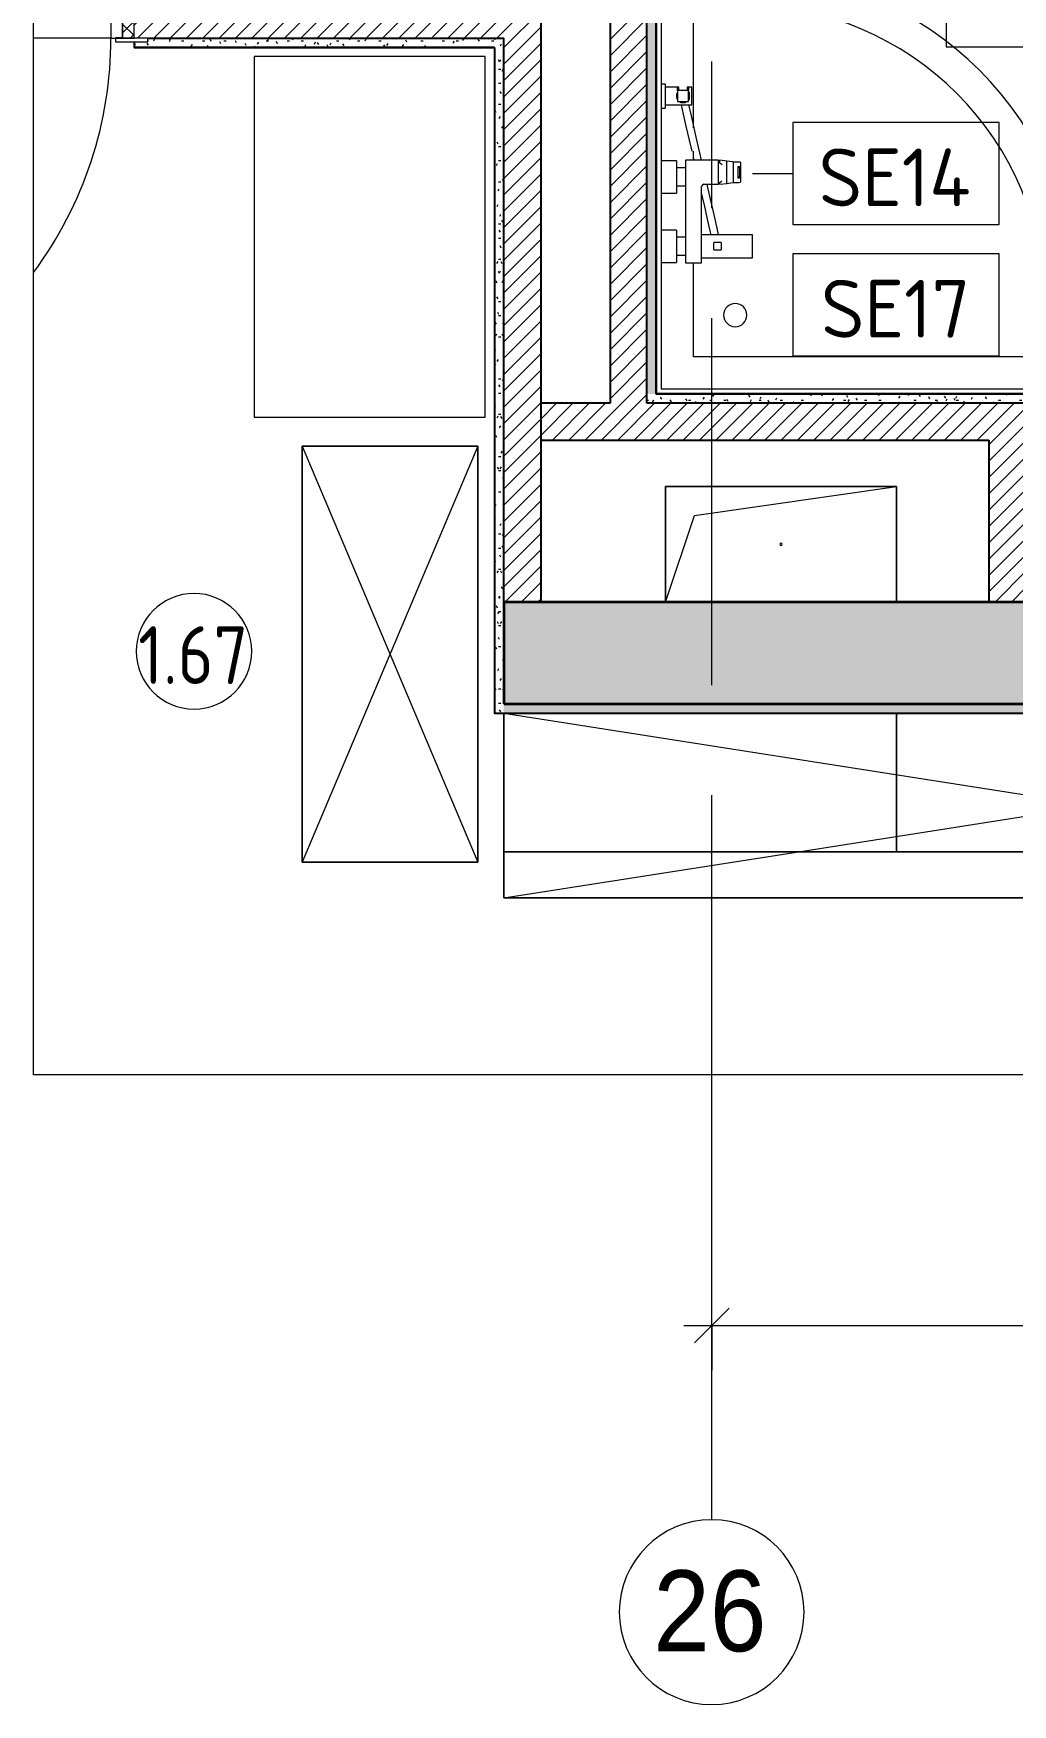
# Model space of a CAD drawing. Header units: millimetres. Extents: x 54725 to 263872, y -8553 to 29614.
# Drawn here: x 94747 to 96866, y 3015 to 6630 of the extents above; entities that cross this region are included whole.
import ezdxf

# ---------------------------------------------------------------- set-up
doc = ezdxf.new("R2010")
doc.units = ezdxf.units.MM
doc.linetypes.add('Осевая', pattern=[1587.5, 317.5, -238.125, 793.75, -238.125])
for name, color, linetype, lineweight in [('A-ANNO-DIMS', 7, 'Continuous', 9), ('A-ANNO-DIMS-50', 7, 'Continuous', 9), ('A-AREA-IDEN', 7, 'Continuous', 9), ('A-DETL-GENF', 7, 'Continuous', 9), ('A-DOOR', 7, 'Continuous', 9), ('A-DOOR-FRAM', 7, 'Continuous', 15), ('A-DOOR-FRAM-1', 7, 'Continuous', 9), ('A-GENM', 7, 'Continuous', 9), ('I-FURN', 7, 'Continuous', 9), ('I-WALL', 7, 'Continuous', 9), ('P-SANR-FIXT-IDEN', 7, 'Continuous', 9), ('Оси', 7, 'Continuous', 9), ('Оси-1', 7, 'Continuous', 20), ('Оси-2', 7, 'Осевая', 9)]:
    doc.layers.add(name, color=color, linetype=linetype, lineweight=lineweight)
for name, color, linetype, lineweight, true_color in [('A-WALL-1', 7, 'Continuous', 35, 0x3c3c3c), ('A-WALL-3', 7, 'Continuous', 25, 0x3c3c3c), ('A-WALL-FNSH-2', 7, 'Continuous', 15, 0x3c3c3c), ('P-SANR-FIXT-1', 7, 'Continuous', 15, 0x4994b4)]:
    doc.layers.add(name, color=color, linetype=linetype, lineweight=lineweight, true_color=true_color)
doc.styles.add('Arial', font='arial.ttf', dxfattribs={"width": 0.9, "height": 175})
doc.styles.add('GOST Common', font='GOST_Common.ttf', dxfattribs={"height": 125})
doc.styles.add('GOST Common_1', font='GOST_Common.ttf', dxfattribs={"width": 0.9, "height": 125})
doc.styles.add('ISOCPEUR', font='isocpeur.ttf', dxfattribs={"width": 0.9, "height": 125})
doc.dimstyles.new('ISO-2_5_0_9К_БОЛЬШОЙ', dxfattribs={"dimscale": 304.8, "dimtxt": 124.497647, "dimasz": 0.246063, "dimexe": 0.19685, "dimexo": 0.492126, "dimgap": 0, "dimtad": 1, "dimdec": 0, "dimrnd": 10, "dimzin": 0, "dimdsep": 46, "dimtxsty": 'ISOCPEUR', "dimblk1": 'OBLIQUE', "dimblk2": 'OBLIQUE', "dimsah": 1, "dimcen": 0.09, "dimdle": 0.19685, "dimazin": 0, "dimtfac": 1, "dimtdec": 4, "dimtix": 1, "dimtmove": 0, "dimatfit": 3, "dimfxl": 1, "dimtvp": 1, "dimtolj": 1, "dimtzin": 0, "dimarcsym": 2})
pattern_1 = [(45, (1555.134, 0), (-17.6776695, 17.6776695), [])]
pattern_2 = [(0, (1555.134, 0), (60.96, 15.24), [5.029, -40.691, 5.029, -40.691, -243.84]), (0, (1555.134, 0), (60.96, 15.24), [-91.44, 5.029, -86.411, 5.029, -40.691, -106.68]), (0, (1555.134, 0), (60.96, 15.24), [-228.6, 5.029, -25.451, 5.029, -71.171]), (120, (1577.994, 7.62), (-43.6782272, 45.1729086), [5.029, -40.691, 5.029, -40.691, -243.84]), (120, (1577.994, 7.62), (-43.6782272, 45.1729086), [-91.44, 5.029, -86.411, 5.029, -40.691, -106.68]), (120, (1577.994, 7.62), (-43.6782272, 45.1729086), [-228.6, 5.029, -25.451, 5.029, -71.171]), (240, (1585.614, 38.1), (-17.2817728, -60.4129086), [5.029, -40.691, 5.029, -40.691, -243.84]), (240, (1585.614, 38.1), (-17.2817728, -60.4129086), [-91.44, 5.029, -86.411, 5.029, -40.691, -106.68]), (240, (1585.614, 38.1), (-17.2817728, -60.4129086), [-228.6, 5.029, -25.451, 5.029, -71.171])]

# ---------------------------------------------------------------- blocks, each defined once
blk = doc.blocks.new('110_Дверь_СКБ_1Ст_Внутренняя1 - Д-8 950x2100h_охрана-32224770-Фрагмент 1_11_ Групповая ячейка')
at = {"layer": 'A-DOOR-FRAM-1'}
h = blk.add_hatch(dxfattribs=at)
h.set_pattern_fill('FP_27', color=256, style=0, pattern_type=2)
h.set_pattern_definition([(45, (-296.384, 104.685), (-14.1421, 14.1421), []), (135, (-296.384, 104.685), (-14.1421, -14.1421), [])])
h.paths.add_polyline_path([(-437.5, 40), (-462.5, 40), (-462.5, -40), (-437.5, -40)])
at = {"layer": 'A-DOOR'}
blk.add_arc((437.5, 40), 850, 143.4533, 180, dxfattribs=at)
at = {"layer": 'A-DOOR-FRAM'}
for p, q in [((-422.5, 48), (-492.5, 48)), ((-492.5, 48), (-492.5, 40)), ((-492.5, 40), (-422.5, 40)), ((-437.5, 40), (-462.5, 40)), ((-462.5, 40), (-462.5, -40)), ((-412.5, 40), (-437.5, 40)), ((-437.5, 40), (-437.5, -40)), ((-437.5, -40), (-437.5, 40)), ((-422.5, 40), (-437.5, 40)), ((-437.5, 40), (-437.5, 39)), ((-437.5, 39), (-422.5, 39)), ((-422.5, 40), (-422.5, 48)), ((-422.5, 39), (-422.5, 40)), ((-412.5, 0), (-412.5, 40)), ((-402.5, 0), (-412.5, 0)), ((-402.5, -40), (-402.5, 0)), ((-422.5, -40), (-492.5, -40)), ((-492.5, -40), (-492.5, -48)), ((-492.5, -48), (-422.5, -48)), ((-462.5, -40), (-437.5, -40)), ((-422.5, -39), (-437.5, -39)), ((-437.5, -39), (-437.5, -40)), ((-437.5, -40), (-402.5, -40)), ((-437.5, -40), (-422.5, -40)), ((-422.5, -40), (-422.5, -39)), ((-422.5, -48), (-422.5, -40))]:
    blk.add_line(p, q, dxfattribs=at)
blk = doc.blocks.new('GM_Отверстие прямоугольное _в плите_ - Отверстие-20657929-Фрагмент 1_11_ Групповая ячейка')
at = {"layer": 'A-GENM'}
for p, q in [((-250, -125), (-250, 125)), ((-250, 125), (250, 125)), ((250, 125), (-250, 125)), ((-250, 125), (-250, -125)), ((-187.5, 62.5), (250, 125)), ((250, 125), (250, -125)), ((250, -125), (250, 125)), ((-250, -125), (-187.5, 62.5))]:
    blk.add_line(p, q, dxfattribs=at)
for start, end in [(360, 180), (180, 360)]:
    blk.add_arc((0, 0), 2.5, start, end, dxfattribs=at)
blk = doc.blocks.new('Шкаф параметрический - 1_33-25588469-Фрагмент 1_11_ Групповая ячейка')
at = {"layer": 'I-FURN'}
for p, q in [((0, 400), (1912.5, 100)), ((2550, 400), (0, 400)), ((0, 400), (0, 100)), ((0, 100), (0, 400)), ((0, 400), (2550, 400)), ((637.5, 100), (2550, 400)), ((2550, 100), (2550, 400)), ((2550, 400), (2550, 100)), ((0, 0), (637.5, 100)), ((0, 100), (0, 0)), ((0, 0), (0, 100)), ((1912.5, 100), (2550, 0)), ((2550, 0), (2550, 100)), ((2550, 100), (2550, 0)), ((0, 0), (2550, 0)), ((2550, 0), (0, 0))]:
    blk.add_line(p, q, dxfattribs=at)
blk = doc.blocks.new('Шкаф параметрический - 1_268-V56-Фрагмент 1_11_ Групповая ячейка')
at = {"layer": 'I-FURN'}
for p, q in [((0, 0), (900, 380)), ((0, 380), (900, 0)), ((900, 380), (0, 380)), ((0, 380), (0, 0)), ((0, 0), (0, 380)), ((0, 380), (900, 380)), ((900, 0), (900, 380)), ((900, 380), (900, 0)), ((0, 0), (900, 0)), ((900, 0), (0, 0))]:
    blk.add_line(p, q, dxfattribs=at)
blk = doc.blocks.new('Стол базовый прямоугольный - 1_190-25588265-Фрагмент 1_11_ Групповая ячейка')
at = {"layer": 'I-FURN'}
for p, q in [((390, 250), (-390, 250)), ((-390, 250), (-390, -250)), ((390, -250), (390, 250)), ((-390, -250), (390, -250))]:
    blk.add_line(p, q, dxfattribs=at)
blk = doc.blocks.new('поддон угловой - 900х900-30799906-Фрагмент 1_11_ Групповая ячейка')
at = {"layer": 'P-SANR-FIXT-1'}
for p, q in [((-270, 450), (-449.9, 450)), ((-380, 115.3), (-380, 380)), ((-380, 380), (-270, 380)), ((-380, 45), (-380, 64.6)), ((-380, -380), (-380, -177)), ((380, -270), (380, -380)), ((450, -291), (450, -270)), ((380, -380), (-380, -380)), ((370.1, -450), (414.1, -450))]:
    blk.add_line(p, q, dxfattribs=at)
for centre, radius, start, end in [((-270, -270), 720, 360, 90), ((-270, -270), 650, 0, 90), ((-290, -290), 25, 90, 270), ((-290, -290), 25, 270, 90)]:
    blk.add_arc(centre, radius, start, end, dxfattribs=at)
blk = doc.blocks.new('Смеситель для ванны с душевым гарнитуром - Смеситель для ванны с душевым гарнитуром-30756537-Фрагмент 1_11_ Групповая ячейка')
at = {"layer": 'P-SANR-FIXT-1'}
for p, q in [((94559, 6520.8), (94551, 6520.8)), ((94559, 6520.6), (94559, 6520.8)), ((94559, 6520.8), (94559, 6519.2)), ((94559, 6519.2), (94559, 6470.4)), ((94586.3, 6514.1), (94559, 6514.1)), ((94588.3, 6514.1), (94586.3, 6514.1)), ((94586.3, 6514.1), (94586.3, 6506.8)), ((94586.3, 6506.8), (94586.3, 6514.1)), ((94588.8, 6506.8), (94588.8, 6513.6)), ((94606.8, 6513.6), (94606.8, 6506.8)), ((94609.5, 6514.1), (94607.3, 6514.1)), ((94609.5, 6506.8), (94609.5, 6514.1)), ((94617, 6514.1), (94609.5, 6514.1)), ((94609.5, 6514.1), (94609.5, 6506.8)), ((94617, 6475.6), (94617, 6514.1)), ((94559, 6475.6), (94617, 6475.6)), ((94609.8, 6506.8), (94585.8, 6506.8)), ((94585.8, 6506.8), (94585.8, 6482.8)), ((94585.8, 6482.8), (94609.8, 6482.8)), ((94609.8, 6482.8), (94609.8, 6506.8)), ((94611.3, 6503.2), (94609.8, 6503.2)), ((94611.3, 6503.2), (94609.8, 6503.2)), ((94611.3, 6503.2), (94609.8, 6503.2)), ((94611.3, 6503.2), (94609.8, 6503.2)), ((94611.3, 6503.2), (94609.8, 6503.2)), ((94611.3, 6503.2), (94609.8, 6503.2)), ((94611.3, 6503.2), (94609.8, 6503.2)), ((94611.3, 6503.2), (94609.8, 6503.2)), ((94609.8, 6500), (94611.3, 6500)), ((94609.8, 6500), (94611.3, 6500)), ((94609.8, 6500), (94611.3, 6500)), ((94609.8, 6500), (94611.3, 6500)), ((94609.8, 6500), (94611.3, 6500)), ((94609.8, 6500), (94611.3, 6500)), ((94609.8, 6500), (94611.3, 6500)), ((94609.8, 6500), (94611.3, 6500)), ((94611.3, 6498.7), (94609.8, 6498.7)), ((94611.3, 6498.7), (94609.8, 6498.7)), ((94611.3, 6498.7), (94609.8, 6498.7)), ((94611.3, 6498.7), (94609.8, 6498.7)), ((94611.3, 6498.7), (94609.8, 6498.7)), ((94611.3, 6498.7), (94609.8, 6498.7)), ((94611.3, 6498.7), (94609.8, 6498.7)), ((94611.3, 6498.7), (94609.8, 6498.7)), ((94609.8, 6495.5), (94611.3, 6495.5)), ((94609.8, 6495.5), (94611.3, 6495.5)), ((94609.8, 6495.5), (94611.3, 6495.5)), ((94609.8, 6495.5), (94611.3, 6495.5)), ((94609.8, 6495.5), (94611.3, 6495.5)), ((94609.8, 6495.5), (94611.3, 6495.5)), ((94609.8, 6495.5), (94611.3, 6495.5)), ((94609.8, 6495.5), (94611.3, 6495.5)), ((94611.3, 6494.2), (94609.8, 6494.2)), ((94611.3, 6494.2), (94609.8, 6494.2)), ((94611.3, 6494.2), (94609.8, 6494.2)), ((94611.3, 6494.2), (94609.8, 6494.2)), ((94611.3, 6494.2), (94609.8, 6494.2)), ((94611.3, 6494.2), (94609.8, 6494.2)), ((94611.3, 6494.2), (94609.8, 6494.2)), ((94611.3, 6494.2), (94609.8, 6494.2)), ((94609.8, 6491), (94611.3, 6491)), ((94609.8, 6491), (94611.3, 6491)), ((94609.8, 6491), (94611.3, 6491)), ((94609.8, 6491), (94611.3, 6491)), ((94609.8, 6491), (94611.3, 6491)), ((94609.8, 6491), (94611.3, 6491)), ((94609.8, 6491), (94611.3, 6491)), ((94609.8, 6491), (94611.3, 6491)), ((94611.3, 6489.6), (94609.8, 6489.6)), ((94611.3, 6489.6), (94609.8, 6489.6)), ((94611.3, 6489.6), (94609.8, 6489.6)), ((94611.3, 6489.6), (94609.8, 6489.6)), ((94611.3, 6489.6), (94609.8, 6489.6)), ((94611.3, 6489.6), (94609.8, 6489.6)), ((94611.3, 6489.6), (94609.8, 6489.6)), ((94611.3, 6489.6), (94609.8, 6489.6)), ((94609.8, 6486.4), (94611.3, 6486.4)), ((94609.8, 6486.4), (94611.3, 6486.4)), ((94609.8, 6486.4), (94611.3, 6486.4)), ((94609.8, 6486.4), (94611.3, 6486.4)), ((94609.8, 6486.4), (94611.3, 6486.4)), ((94609.8, 6486.4), (94611.3, 6486.4)), ((94609.8, 6486.4), (94611.3, 6486.4)), ((94609.8, 6486.4), (94611.3, 6486.4)), ((94611.3, 6503.2), (94611.3, 6500)), ((94611.3, 6500), (94611.3, 6503.2)), ((94611.3, 6503.2), (94611.3, 6500)), ((94611.3, 6500), (94611.3, 6503.2)), ((94611.3, 6503.2), (94611.3, 6500)), ((94611.3, 6500), (94611.3, 6503.2)), ((94611.3, 6503.2), (94611.3, 6500)), ((94611.3, 6500), (94611.3, 6503.2)), ((94611.3, 6503.2), (94611.3, 6500)), ((94611.3, 6500), (94611.3, 6503.2)), ((94611.3, 6503.2), (94611.3, 6500)), ((94611.3, 6500), (94611.3, 6503.2)), ((94611.3, 6503.2), (94611.3, 6500)), ((94611.3, 6500), (94611.3, 6503.2)), ((94611.3, 6503.2), (94611.3, 6500)), ((94611.3, 6500), (94611.3, 6503.2)), ((94611.3, 6498.7), (94611.3, 6495.5)), ((94611.3, 6495.5), (94611.3, 6498.7)), ((94611.3, 6498.7), (94611.3, 6495.5)), ((94611.3, 6495.5), (94611.3, 6498.7)), ((94611.3, 6498.7), (94611.3, 6495.5)), ((94611.3, 6495.5), (94611.3, 6498.7)), ((94611.3, 6498.7), (94611.3, 6495.5)), ((94611.3, 6495.5), (94611.3, 6498.7)), ((94611.3, 6498.7), (94611.3, 6495.5)), ((94611.3, 6495.5), (94611.3, 6498.7)), ((94611.3, 6498.7), (94611.3, 6495.5)), ((94611.3, 6495.5), (94611.3, 6498.7)), ((94611.3, 6498.7), (94611.3, 6495.5)), ((94611.3, 6495.5), (94611.3, 6498.7)), ((94611.3, 6498.7), (94611.3, 6495.5)), ((94611.3, 6495.5), (94611.3, 6498.7)), ((94611.3, 6494.2), (94611.3, 6491)), ((94611.3, 6491), (94611.3, 6494.2)), ((94611.3, 6494.2), (94611.3, 6491)), ((94611.3, 6491), (94611.3, 6494.2)), ((94611.3, 6494.2), (94611.3, 6491)), ((94611.3, 6491), (94611.3, 6494.2)), ((94611.3, 6494.2), (94611.3, 6491)), ((94611.3, 6491), (94611.3, 6494.2)), ((94611.3, 6494.2), (94611.3, 6491)), ((94611.3, 6491), (94611.3, 6494.2)), ((94611.3, 6494.2), (94611.3, 6491)), ((94611.3, 6491), (94611.3, 6494.2)), ((94611.3, 6494.2), (94611.3, 6491)), ((94611.3, 6491), (94611.3, 6494.2)), ((94611.3, 6494.2), (94611.3, 6491)), ((94611.3, 6491), (94611.3, 6494.2)), ((94611.3, 6489.6), (94611.3, 6486.4)), ((94611.3, 6486.4), (94611.3, 6489.6)), ((94611.3, 6489.6), (94611.3, 6486.4)), ((94611.3, 6486.4), (94611.3, 6489.6)), ((94611.3, 6489.6), (94611.3, 6486.4)), ((94611.3, 6486.4), (94611.3, 6489.6)), ((94611.3, 6489.6), (94611.3, 6486.4)), ((94611.3, 6486.4), (94611.3, 6489.6)), ((94611.3, 6489.6), (94611.3, 6486.4)), ((94611.3, 6486.4), (94611.3, 6489.6)), ((94611.3, 6489.6), (94611.3, 6486.4)), ((94611.3, 6486.4), (94611.3, 6489.6)), ((94611.3, 6489.6), (94611.3, 6486.4)), ((94611.3, 6486.4), (94611.3, 6489.6)), ((94611.3, 6489.6), (94611.3, 6486.4)), ((94611.3, 6486.4), (94611.3, 6489.6)), ((94551, 6468.8), (94559, 6468.8)), ((94559, 6470.4), (94559, 6468.8)), ((94559, 6468.8), (94559, 6469.1)), ((94584, 6354.8), (94551, 6354.8)), ((94584, 6354.8), (94551, 6354.8)), ((94584, 6354.8), (94584, 6284.8)), ((94584, 6354.8), (94584, 6284.8)), ((94603.3, 6339.1), (94584, 6339.1)), ((94603.3, 6354.8), (94603.3, 6134.8)), ((94603.3, 6354.8), (94603.3, 6134.8)), ((94673.8, 6355.8), (94604.3, 6355.8)), ((94673.8, 6355.8), (94604.3, 6355.8)), ((94621.9, 6355.8), (94620.9, 6360.3)), ((94674.8, 6304.8), (94674.8, 6354.8)), ((94674.8, 6304.8), (94674.8, 6354.8)), ((94674.8, 6352.5), (94682.5, 6347)), ((94676.6, 6355.8), (94677.4, 6355.8)), ((94676.6, 6355.8), (94676.6, 6350.6)), ((94693, 6353.8), (94677.4, 6355.8)), ((94693, 6305.9), (94693, 6353.8)), ((94705.9, 6352.2), (94693, 6353.8)), ((94707.4, 6352), (94705.9, 6352.2)), ((94707.4, 6307.6), (94707.4, 6352)), ((94709.8, 6351.8), (94707.4, 6352)), ((94718.6, 6351.8), (94709.8, 6351.8)), ((94717.2, 6319.5), (94717.2, 6340.2)), ((94720.2, 6340.2), (94717.2, 6340.2)), ((94717.5, 6342.3), (94719.9, 6342.3)), ((94718.1, 6341.5), (94718.1, 6342.3)), ((94722.1, 6351.4), (94718.6, 6351.8)), ((94720.2, 6340.2), (94720.2, 6319.5)), ((94722.1, 6351.4), (94722.1, 6308.3)), ((94584, 6300.6), (94603.3, 6300.6)), ((94638.3, 6134.8), (94638.3, 6298.8)), ((94638.3, 6134.8), (94638.3, 6298.8)), ((94643.3, 6303.8), (94673.8, 6303.8)), ((94643.3, 6303.8), (94673.8, 6303.8)), ((94676.6, 6306.9), (94676.6, 6303.9)), ((94677.4, 6303.9), (94676.6, 6303.9)), ((94677.4, 6303.9), (94693, 6305.9)), ((94693, 6305.9), (94705.9, 6307.4)), ((94705.9, 6307.5), (94707.4, 6307.6)), ((94707.4, 6307.6), (94709.8, 6307.9)), ((94709.8, 6307.9), (94718.6, 6307.9)), ((94720.2, 6319.5), (94717.2, 6319.5)), ((94719.9, 6317.3), (94717.5, 6317.3)), ((94718.1, 6317.3), (94718.1, 6318.1)), ((94718.6, 6307.9), (94722.1, 6308.3)), ((94551, 6284.8), (94584, 6284.8)), ((94551, 6284.8), (94584, 6284.8)), ((94584, 6204.8), (94551, 6204.8)), ((94584, 6204.8), (94551, 6204.8)), ((94584, 6204.8), (94584, 6134.8)), ((94584, 6204.8), (94584, 6134.8)), ((94603.3, 6189.1), (94584, 6189.1)), ((94747.8, 6194.8), (94638.3, 6194.8)), ((94748.3, 6145.3), (94748.3, 6194.3)), ((94584, 6150.6), (94603.3, 6150.6)), ((94680.3, 6177.8), (94664.3, 6177.8)), ((94664.3, 6177.3), (94664.3, 6177.8)), ((94664.3, 6177.8), (94664.3, 6177.7)), ((94664.3, 6162.3), (94664.3, 6177.3)), ((94664.3, 6161.8), (94664.3, 6162.3)), ((94664.3, 6162), (94664.3, 6161.8)), ((94664.3, 6161.8), (94680.3, 6161.8)), ((94680.3, 6177.7), (94680.3, 6177.8)), ((94680.3, 6177.8), (94680.3, 6177.3)), ((94680.3, 6177.3), (94680.3, 6162.3)), ((94680.3, 6162.3), (94680.3, 6161.8)), ((94680.3, 6161.8), (94680.3, 6162)), ((94551, 6134.8), (94584, 6134.8)), ((94551, 6134.8), (94584, 6134.8)), ((94604.3, 6133.8), (94637.3, 6133.8)), ((94604.3, 6133.8), (94637.3, 6133.8)), ((94638.3, 6144.8), (94747.8, 6144.8))]:
    blk.add_line(p, q, dxfattribs=at)
at = {"layer": 'P-SANR-FIXT-1', "flags": 128}
for points in [[(94617.4, 6375.5), (94612, 6399), (94605, 6429.9), (94599, 6455.9), (94594.5, 6475.6)], [(94609.9, 6475.6), (94613.1, 6461.6), (94618.9, 6436.3), (94625.9, 6405.8), (94633.7, 6371.9), (94637.3, 6355.8)], [(94717.2, 6340.2), (94717.2, 6340.7), (94717.2, 6341.1), (94717.3, 6341.5), (94717.3, 6341.9), (94717.3, 6342.1), (94717.4, 6342.3), (94717.5, 6342.3)], [(94720, 6342.3), (94720, 6342.1), (94720.1, 6341.9), (94720.1, 6341.5), (94720.2, 6341.1), (94720.2, 6340.7), (94720.2, 6340.2)], [(94649.3, 6303.8), (94650.1, 6300.1), (94658, 6265.9), (94665, 6235), (94671, 6209), (94674.3, 6194.8)], [(94682, 6310.4), (94676.9, 6306), (94674.8, 6305.2)], [(94717.5, 6317.3), (94717.4, 6317.4), (94717.3, 6317.6), (94717.3, 6317.8), (94717.3, 6318.1), (94717.2, 6318.5), (94717.2, 6319), (94717.2, 6319.5)], [(94720.2, 6319.5), (94720.2, 6319), (94720.2, 6318.5), (94720.1, 6318.1), (94720.1, 6317.8), (94720, 6317.6), (94720, 6317.4)], [(94658.9, 6194.8), (94656.9, 6203.3), (94651.1, 6228.7), (94644.1, 6259.1), (94638.3, 6284.5)]]:
    blk.add_lwpolyline(points, dxfattribs=at)
at = {"layer": 'P-SANR-FIXT-1'}
for centre, radius, start, end in [((94588.3, 6513.6), 0.5, 0, 90), ((94607.3, 6513.6), 0.5, 90, 180), ((94597.8, 6494.8), 14.2, 148.1524, 211.7439), ((94597.8, 6494.8), 14.2, 148.1524, 211.7439), ((94597.8, 6494.8), 14.2, 238.2631, 301.8541), ((94597.8, 6494.8), 14.2, 238.2631, 301.8541), ((94597.8, 6494.8), 14.2, 328.3082, 32.0443), ((94597.8, 6494.8), 14.2, 328.3082, 32.0443), ((94604.3, 6354.8), 1, 90, 180), ((94604.3, 6354.8), 1, 90, 180), ((94673.8, 6354.8), 1, 0, 90), ((94673.8, 6354.8), 1, 0, 90), ((94643.3, 6298.8), 5, 90, 180), ((94643.3, 6298.8), 5, 90, 180), ((94673.8, 6304.8), 1, 270, 0), ((94673.8, 6304.8), 1, 270, 0), ((94747.8, 6194.3), 0.5, 0, 90), ((94604.3, 6134.8), 1, 180, 270), ((94604.3, 6134.8), 1, 180, 270), ((94637.3, 6134.8), 1, 270, 0), ((94637.3, 6134.8), 1, 270, 0), ((94747.8, 6145.3), 0.5, 270, 0)]:
    blk.add_arc(centre, radius, start, end, dxfattribs=at)
blk = doc.blocks.new('DET_L_Линия разрыва - М100-30706321-Фрагмент 1_11_ Групповая ячейка')
at = {"layer": 'A-DETL-GENF'}
blk.add_line((4704.9, 0), (8809.8, 0), dxfattribs=at)
blk = doc.blocks.new('DET_L_Линия разрыва - М100-30706112-Фрагмент 1_11_ Групповая ячейка')
at = {"layer": 'A-DETL-GENF'}
blk.add_line((7309, 0), (3954.5, 0), dxfattribs=at)
blk = doc.blocks.new('Ось сетки - D8-29747960-Фрагмент 1_11_ Групповая ячейка')
at = {"layer": 'Оси-1'}
for start, end in [(360, 180), (180, 360)]:
    blk.add_arc((0, 0), 4, start, end, dxfattribs=at)
blk = doc.blocks.new('DIMBLOCK34-Фрагмент 1_11_ Групповая ячейка')
at = {"layer": 'A-ANNO-DIMS-50'}
for p, q in [((96215.1, 3738.2), (96215.1, 3895.2)), ((100165.1, 3738.2), (100165.1, 3895.2)), ((96155.1, 3835.2), (100165.1, 3835.2)), ((96215.1, 3835.2), (96215.1, 3738.2)), ((100165.1, 3835.2), (100165.1, 3738.2))]:
    blk.add_line(p, q, dxfattribs=at)
at = {"layer": 'A-ANNO-DIMS-50', "lineweight": 20}
for p, q in [((96215.1, 3835.2), (96252.6, 3872.7)), ((100165.1, 3835.2), (100202.6, 3872.7)), ((96215.1, 3835.2), (96177.6, 3797.7)), ((100165.1, 3835.2), (100127.6, 3797.7))]:
    blk.add_line(p, q, dxfattribs=at)
at = {"layer": 'A-ANNO-DIMS-50', "color": 0, "insert": (98032.1, 3998.5), "char_height": 125, "width": 379.239, "attachment_point": 1, "line_spacing_factor": 1.149209, "style": 'ISOCPEUR'}
blk.add_mtext('3950', dxfattribs=at)
blk = doc.blocks.new('_Oblique')
at = {"color": 0, "linetype": 'ByBlock', "lineweight": -2}
blk.add_line((-0.5, -0.5), (0.5, 0.5), dxfattribs=at)
blk = doc.blocks.new('Марка_Помещения - Номер-25198446-Фрагмент 1_11_ Групповая ячейка')
at = {"layer": 'A-AREA-IDEN'}
for start, end in [(360, 180), (180, 360)]:
    blk.add_arc((0, 0), 2.5, start, end, dxfattribs=at)
blk = doc.blocks.new('М_сантехническая_рамка1 - В рамке-30590747-Фрагмент 1_11_ Групповая ячейка')
at = {"layer": 'P-SANR-FIXT-IDEN'}
for p, q in [((4.293, 2.24), (-4.639, 2.24)), ((-4.639, 2.24), (-4.639, -2.178)), ((4.293, -2.178), (4.293, 2.24)), ((-4.639, -2.178), (4.293, -2.178))]:
    blk.add_line(p, q, dxfattribs=at)

msp = doc.modelspace()

# ---------------------------------------------------------------- hatches: boundary and pattern name
at = {"layer": 'I-WALL'}
h = msp.add_hatch(dxfattribs=at)
h.set_pattern_fill('FP_28', color=256, style=0, pattern_type=2)
h.set_pattern_definition(pattern_1)
h.paths.add_polyline_path([(95845.1, 5400), (95845.1, 10380), (95765.1, 10380), (95765.1, 5400)])
h = msp.add_hatch(dxfattribs=at)
h.set_pattern_fill('FP_35', color=256, style=0, pattern_type=2)
h.set_pattern_definition(pattern_2)
h.paths.add_polyline_path([(96075.1, 5850), (96095.1, 5850), (96095.1, 8080), (96075.1, 8080), (96075.1, 5855)])
h = msp.add_hatch(dxfattribs=at)
h.set_pattern_fill('FP_28', color=256, style=0, pattern_type=2)
h.set_pattern_definition(pattern_1)
h.paths.add_polyline_path([(96075.1, 5830), (96075.1, 7980), (95995.1, 7980), (95995.1, 5830)])
h = msp.add_hatch(dxfattribs=at)
h.set_pattern_fill('FP_28', color=256, style=0, pattern_type=2)
h.set_pattern_definition(pattern_1)
h.paths.add_polyline_path([(95656, 6620), (95765.1, 6620), (95765.1, 6700), (94965.1, 6700), (94965.1, 6620), (95349.1, 6620)])
h = msp.add_hatch(dxfattribs=at)
h.set_pattern_fill('FP_35', color=256, style=0, pattern_type=2)
h.set_pattern_definition(pattern_2)
h.paths.add_polyline_path([(95765.1, 6600), (95765.1, 6620), (94995.1, 6620), (94995.1, 6612), (94965.1, 6612), (94965.1, 6600), (95745.1, 6600)])
h = msp.add_hatch(dxfattribs=at)
h.set_pattern_fill('FP_35', color=256, style=0, pattern_type=2)
h.set_pattern_definition(pattern_2)
h.paths.add_polyline_path([(95765.1, 5160), (95765.1, 6600), (95745.1, 6600), (95745.1, 5160)])
h = msp.add_hatch(dxfattribs=at)
h.set_pattern_fill('FP_28', color=256, style=0, pattern_type=2)
h.set_pattern_definition(pattern_1)
h.paths.add_polyline_path([(96815.1, 5750), (96815.1, 5830), (95845.1, 5830), (95845.1, 5750)])
h = msp.add_hatch(dxfattribs=at)
h.set_pattern_fill('FP_35', color=256, style=0, pattern_type=2)
h.set_pattern_definition(pattern_2)
h.paths.add_polyline_path([(96895.1, 5830), (96895.1, 5850), (96075.1, 5850), (96075.1, 5830), (96884, 5830)])
h = msp.add_hatch(dxfattribs=at)
h.set_pattern_fill('FP_28', color=256, style=0, pattern_type=2)
h.set_pattern_definition(pattern_1)
h.paths.add_polyline_path([(96884, 5400), (96895.1, 5400), (96895.1, 5830), (96815.1, 5830), (96815.1, 5400)])
h = msp.add_hatch(dxfattribs=at)
h.set_pattern_fill('FP_1', color=256, style=0, pattern_type=2)
h.set_pattern_definition([(45, (1555.134, 0), (-28.51196, 28.51196), []), (45, (1583.646, 0), (-28.51196, 28.51196), [50.403, -10.081, 1.676, -8.404])])
h.paths.add_polyline_path([(103125.1, 5180), (103165.1, 5180), (103165.1, 5400), (102265.1, 5400), (102265.1, 5180), (103023.5, 5180)])
h.paths.add_polyline_path([(101215.1, 5180), (101215.1, 5400), (95765.1, 5400), (95765.1, 5180), (101185.1, 5180)])
h = msp.add_hatch(dxfattribs=at)
h.set_pattern_fill('FP_35', color=256, style=0, pattern_type=2)
h.set_pattern_definition(pattern_2)
h.paths.add_polyline_path([(103124.1, 5160), (103125.1, 5160), (103125.1, 5180), (102295.1, 5180), (102295.1, 5172), (102265.1, 5172), (102265.1, 5160), (103023.5, 5160)])
h.paths.add_polyline_path([(101215.1, 5160), (101215.1, 5172), (101185.1, 5172), (101185.1, 5180), (95765.1, 5180), (95765.1, 5160), (101185.1, 5160)])

# ---------------------------------------------------------------- linework, layer by layer
at = {"layer": 'A-WALL-1'}
for p, q in [((101185.1, 5400), (95765.1, 5400)), ((95765.1, 5400), (95765.1, 5180)), ((95765.1, 5180), (101185.1, 5180))]:
    msp.add_line(p, q, dxfattribs=at)
at = {"layer": 'A-WALL-3'}
for p, q in [((95845.1, 10000), (95845.1, 5400)), ((96095.1, 5850), (96095.1, 8080)), ((96075.1, 5830), (96075.1, 8060)), ((95995.1, 7980), (95995.1, 5830)), ((94995.1, 6620), (95765.1, 6620)), ((95765.1, 5400), (95765.1, 6620)), ((94965.1, 6612), (94965.1, 6600)), ((95745.1, 6600), (94965.1, 6600)), ((95745.1, 6600), (95745.1, 5160)), ((95995.1, 5830), (95845.1, 5830)), ((96895.1, 5830), (96075.1, 5830)), ((96915.1, 5850), (96095.1, 5850)), ((95845.1, 5750), (96815.1, 5750)), ((96815.1, 5750), (96815.1, 5400)), ((95745.1, 5160), (101215.1, 5160))]:
    msp.add_line(p, q, dxfattribs=at)
at = {"layer": 'A-WALL-FNSH-2'}
for p, q in [((96096.1, 5851), (96096.1, 8081)), ((94965.1, 6600), (94965.1, 6599)), ((94965.1, 6599), (95744.1, 6599)), ((95744.1, 6599), (95744.1, 5159)), ((96916.1, 5851), (96096.1, 5851)), ((95744.1, 5159), (101215.1, 5159))]:
    msp.add_line(p, q, dxfattribs=at)
at = {"layer": 'I-FURN'}
for p, q in [((95765.1, 5160), (95765.1, 4860)), ((95765.1, 5160), (96615.1, 5160)), ((95765.1, 4860), (95765.1, 5160)), ((96615.1, 5160), (96615.1, 4860)), ((96615.1, 5160), (97465.1, 5160)), ((96615.1, 4860), (96615.1, 5160)), ((96615.1, 4860), (96615.1, 5160)), ((96615.1, 5160), (96615.1, 4860)), ((95765.1, 4860), (96615.1, 4860)), ((96615.1, 4860), (95765.1, 4860)), ((96615.1, 4860), (97465.1, 4860)), ((97465.1, 4860), (96615.1, 4860))]:
    msp.add_line(p, q, dxfattribs=at)
at = {"layer": 'I-WALL'}
for p, q in [((96106.1, 8091), (96106.1, 5861)), ((94915.1, 6620), (94747.3, 6620)), ((96106.1, 5861), (96926.1, 5861))]:
    msp.add_line(p, q, dxfattribs=at)
at = {"layer": 'P-SANR-FIXT-IDEN'}
msp.add_line((96303.4, 6327.3), (96390.7, 6327.3), dxfattribs=at)
at = {"layer": 'Оси'}
msp.add_line((96215.1, 3414.8), (96215.1, 4664.8), dxfattribs=at)
at = {"layer": 'Оси-2'}
msp.add_line((96215.1, 4664.8), (96215.1, 10436.3), dxfattribs=at)

# ---------------------------------------------------------------- block references
at = {"layer": 'A-AREA-IDEN', "xscale": 49.99999999999998, "yscale": 49.99999999999998, "zscale": 49.99999999999998}
msp.add_blockref('Марка_Помещения - Номер-25198446-Фрагмент 1_11_ Групповая ячейка', (95094.9, 5293.6), dxfattribs=at)
at = {"layer": 'A-DETL-GENF'}
for name, p, rotation in [('DET_L_Линия разрыва - М100-30706112-Фрагмент 1_11_ Групповая ячейка', (94747.3, 11686.3), 270.0000000000001), ('DET_L_Линия разрыва - М100-30706321-Фрагмент 1_11_ Групповая ячейка', (103557.1, 4377.3), 180)]:
    msp.add_blockref(name, p, dxfattribs=dict(at, rotation=rotation))
at = {"layer": 'A-DOOR', "rotation": 180}
msp.add_blockref('110_Дверь_СКБ_1Ст_Внутренняя1 - Д-8 950x2100h_охрана-32224770-Фрагмент 1_11_ Групповая ячейка', (94502.6, 6660), dxfattribs=at)
at = {"layer": 'A-GENM'}
msp.add_blockref('GM_Отверстие прямоугольное _в плите_ - Отверстие-20657929-Фрагмент 1_11_ Групповая ячейка', (96365.1, 5525), dxfattribs=at)
at = {"layer": 'I-FURN'}
for name, p, rotation in [('Стол базовый прямоугольный - 1_190-25588265-Фрагмент 1_11_ Групповая ячейка', (95475.1, 6190), 90), ('Шкаф параметрический - 1_268-V56-Фрагмент 1_11_ Групповая ячейка', (95328.7, 5737.2), 269.9999999999994)]:
    msp.add_blockref(name, p, dxfattribs=dict(at, rotation=rotation))
msp.add_blockref('Шкаф параметрический - 1_33-25588469-Фрагмент 1_11_ Групповая ячейка', (95765.1, 4760), dxfattribs=at)
at = {"layer": 'P-SANR-FIXT-1'}
for name, p in [('поддон угловой - 900х900-30799906-Фрагмент 1_11_ Групповая ячейка', (96556, 6310.8)), ('Смеситель для ванны с душевым гарнитуром - Смеситель для ванны с душевым гарнитуром-30756537-Фрагмент 1_11_ Групповая ячейка', (1555.1, 0))]:
    msp.add_blockref(name, p, dxfattribs=at)
at = {"layer": 'P-SANR-FIXT-IDEN', "xscale": 49.99999999999998, "yscale": 49.99999999999998, "zscale": 49.99999999999998}
for p in [(96954.8, 6710.1), (96622.7, 6325.8), (96622.7, 6041.7)]:
    msp.add_blockref('М_сантехническая_рамка1 - В рамке-30590747-Фрагмент 1_11_ Групповая ячейка', p, dxfattribs=at)
at = {"layer": 'Оси-1', "xscale": 49.99999999999998, "yscale": 49.99999999999998, "zscale": 49.99999999999998}
msp.add_blockref('Ось сетки - D8-29747960-Фрагмент 1_11_ Групповая ячейка', (96215.1, 3214.8), dxfattribs=at)

# ---------------------------------------------------------------- texts
at = {"layer": 'A-AREA-IDEN', "insert": (94974, 5347.8), "char_height": 125, "width": 303.038, "attachment_point": 1, "style": 'GOST Common_1'}
msp.add_mtext('1.67', dxfattribs=at)
at = {"layer": 'P-SANR-FIXT-IDEN', "char_height": 125, "attachment_point": 1, "style": 'GOST Common'}
for s, insert, width in [('SE14', (96446.6, 6381.2), 424.894), ('SE17', (96451.6, 6097.1), 412.869)]:
    msp.add_mtext(s, dxfattribs=dict(at, insert=insert, width=width))
at = {"layer": 'Оси', "insert": (96088.8, 3305.2), "char_height": 175, "width": 303.038, "attachment_point": 1, "style": 'Arial'}
msp.add_mtext('26', dxfattribs=at)

# ---------------------------------------------------------------- dimensions: what is measured, and where the dimension line sits
at = {"layer": 'A-ANNO-DIMS'}
dim = msp.add_linear_dim(base=(100165.1, 3835.2), p1=(96215.1, 3888.2), p2=(100165.1, 3888.2), dimstyle='ISO-2_5_0_9К_БОЛЬШОЙ', override={"dimpost": '<>', "dimfxl": 3950}, dxfattribs=at)
dim.commit()
dim.dimension.update_dxf_attribs({"geometry": 'DIMBLOCK34-Фрагмент 1_11_ Групповая ячейка', "text_midpoint": (98190.1, 3897.7)})

doc.saveas('drawing.dxf')
